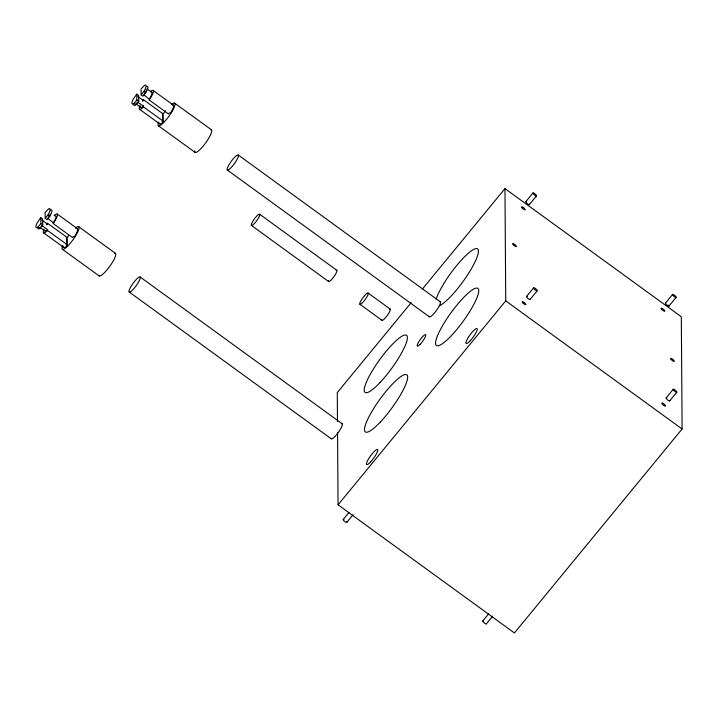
<?xml version="1.0" encoding="UTF-8"?>
<svg xmlns="http://www.w3.org/2000/svg" width="718" height="718" viewBox="0 0 718 718"><rect width="100%" height="100%" fill="white"/><g stroke="black" fill="none" stroke-linecap="round" stroke-linejoin="round"><path stroke-width="1.08" d="M45.207 218.38L48.25 214.529A11.614 2.513 -54.1 0 0 48.698 208.75L45.072 212.519L45.207 218.38L47.038 219.708L50.08 215.858A11.614 2.513 -54.1 0 0 50.538 210.078M141.168 94.839L144.21 90.989A11.614 2.513 -54.1 0 0 144.668 85.209L141.033 88.978L141.168 94.839L143.008 96.167L146.05 92.317A11.614 2.513 -54.1 0 0 146.499 86.537M47.244 224.411L47.424 223.208L66.711 237.164L66.882 244.479L66.164 245.143L66.828 246.032A11.614 2.513 -54.1 0 1 63.453 246.669M76.252 228.683A11.614 2.513 -54.1 0 1 74.448 236.769L73.272 236.5L72.563 237.568L53.276 223.612L53.464 222.4A9.289 2.01 -54.1 0 0 54.909 215.93M143.205 100.87L143.394 99.658L162.681 113.615L162.851 120.938L162.133 121.593L162.798 122.491A11.614 2.513 -54.1 0 1 159.414 123.128M172.221 105.142A11.614 2.513 -54.1 0 1 170.408 113.229L169.242 112.95L168.533 114.018L149.245 100.062L149.425 98.86A9.289 2.01 -54.1 0 0 151.265 92.263M66.675 239.282L66.927 238.897L67.088 245.807M162.636 115.742L162.887 115.347L163.049 122.257M47.424 223.208L47.244 223.469A11.614 2.513 -54.1 0 0 46.473 224.662M53.276 223.612L53.464 223.343A11.614 2.513 -54.1 0 0 57.449 215.032A11.614 2.513 -54.1 0 0 54.083 215.4M143.394 99.658L143.205 99.928A11.614 2.513 -54.1 0 0 142.433 101.121M149.245 100.062L149.425 99.802A11.614 2.513 -54.1 0 0 150.771 91.276M136.77 94.166L133.171 99.192A11.614 2.513 -54.1 0 0 133.853 103.58L136.905 100.026L136.77 94.166L138.61 95.494L138.745 101.355L135.693 104.918A11.614 2.513 -54.1 0 1 133.701 104.523M40.809 217.707L37.201 222.733A11.614 2.513 -54.1 0 0 37.892 227.13L40.944 223.567L40.809 217.707L42.64 219.035L42.775 224.896L39.723 228.459A11.614 2.513 -54.1 0 1 37.74 228.064M411.172 302.691L337.281 392.575L337.478 421.475M422.543 288.869L504.96 188.61L681.319 316.746L682.1 428.996L514.42 632.962L338.061 504.826L337.559 432.586M525.89 201.587L532.998 192.945M529.39 204.612L536.49 195.969A2.325 0.619 39.4 0 0 534.354 193.402A2.325 0.619 39.4 0 0 533.384 193.995A2.325 0.619 39.4 0 0 536.49 195.969M338.061 504.826L505.741 300.869L504.96 188.61M343.24 519.419L348.921 512.508M526.554 296.444L533.662 287.801M346.74 522.453L353.13 514.671M530.055 299.478L537.154 290.835A2.325 0.619 39.4 0 0 535.018 288.268A2.325 0.619 39.4 0 0 534.048 288.86A2.325 0.619 39.4 0 0 537.154 290.835M665.505 303.023L672.613 294.38M669.005 306.048L676.105 297.405A2.325 0.619 39.4 0 0 673.969 294.847A2.325 0.619 39.4 0 0 672.999 295.43A2.325 0.619 39.4 0 0 676.105 297.405M482.855 620.864L488.536 613.944M666.169 397.889L673.269 389.246M486.346 623.888L492.745 616.107M669.661 400.913L676.769 392.27A2.325 0.619 39.4 0 0 674.633 389.703A2.325 0.619 39.4 0 0 673.663 390.296A2.325 0.619 39.4 0 0 676.769 392.27M136.249 103.347A9.289 2.01 -54.1 0 0 137.82 102.279L143.537 106.084L143.376 107.162A11.614 2.513 -54.1 0 1 140.046 105.51M42.066 225.64L47.576 229.625L47.415 230.702A11.614 2.513 -54.1 0 1 44.085 229.051M143.537 106.084L143.331 106.273A9.289 2.01 -54.1 0 1 140.629 106.776M47.576 229.625L47.37 229.814A9.289 2.01 -54.1 0 1 44.669 230.316M174.6 103.141L211.334 129.716M153.176 90.495L173.379 105.115M147.082 88.951L151.803 92.371M143.941 91.464L145.772 92.802M149.227 99.174L143.914 94.875A9.289 2.01 -54.1 0 0 145 93.026M137.901 96.571L143.412 100.556M136.905 100.026L138.745 101.355M143.555 106.982L162.851 120.938M136.106 103.939L140.827 107.359M134.131 103.392L135.971 104.72M139.463 109.226L159.665 123.846M158.445 125.829L195.188 152.413M78.63 226.682L115.374 253.266M57.216 214.045L77.418 228.665M47.971 215.014L49.811 216.342M53.258 222.715L47.953 218.416A9.289 2.01 -54.1 0 0 49.488 215.705M41.94 220.112L47.451 224.097M40.944 223.567L42.775 224.896M47.594 230.523L66.882 244.479M40.145 227.48L44.866 230.9M38.171 226.942L40.011 228.27M43.493 232.776L63.705 247.396M62.484 249.37L99.228 275.954M505.741 300.869L682.1 428.996M238.268 155.016A9.289 1.948 -54 0 1 231.331 167.357A9.289 1.948 -54 0 1 228.746 165.167A9.289 1.948 -54 0 1 238.268 155.016L440.34 301.838M227.301 170.013L429.373 316.826M259.701 214.269A6.965 1.463 -54 0 1 254.235 223.693A6.965 1.463 -54 0 1 252.664 221.539A6.965 1.463 -54 0 1 259.701 214.269L336.85 270.327M368.19 293.097L390.233 309.108M251.363 225.398L328.521 281.456M359.853 304.226L381.904 320.246M140.136 276.986A9.289 1.948 -54 0 1 133.198 289.327A9.289 1.948 -54 0 1 130.613 287.137A9.289 1.948 -54 0 1 140.136 276.986L342.208 423.799M129.168 291.975L331.24 438.797M436.158 299.101A35.299 7.413 -54 0 1 467.319 254.118A35.299 7.413 -54 0 1 473.063 265.75A35.299 7.413 -54 0 1 439.434 305.742M341.633 423.728A9.289 1.948 -54 0 1 338.214 432.568A9.289 1.948 -54 0 1 331.043 438.213M439.766 301.766A9.289 1.948 -54 0 1 436.347 310.598A9.289 1.948 -54 0 1 429.176 316.243M50.152 214.17A9.289 2.01 -54.1 0 1 49.856 214.906M41.859 225.829A9.289 2.01 -54.1 0 1 41.276 226.296M114.629 253.23A13.938 3.016 -54.1 0 1 110.033 265.965A13.938 3.016 -54.1 0 1 98.833 275.425M75.48 228.046A13.938 3.016 -54.1 0 1 77.849 231.779A13.938 3.016 -54.1 0 1 66.657 247.136A13.938 3.016 -54.1 0 1 62.726 245.547M66.989 237.864A13.938 3.016 -54.1 0 1 68.677 235.486M146.328 89.974A9.289 2.01 -54.1 0 1 146.122 90.63M145.826 91.357A9.289 2.01 -54.1 0 1 145.449 92.164M210.589 129.689A13.938 3.016 -54.1 0 1 205.142 143.6A13.938 3.016 -54.1 0 1 194.775 150.879M171.449 104.505A13.938 3.016 -54.1 0 1 173.81 108.23A13.938 3.016 -54.1 0 1 162.618 123.586A13.938 3.016 -54.1 0 1 158.687 122.006M162.959 114.315A13.938 3.016 -54.1 0 1 165.526 110.796M336.123 270.3A6.965 1.463 -54 0 1 333.592 277.13A6.965 1.463 -54 0 1 328.512 280.469M389.506 309.09A6.965 1.463 -54 0 1 386.526 316.494L385.638 317.58A6.965 1.463 -54 0 1 381.805 319.86M346.471 521.555A2.325 0.619 39.4 0 1 346.076 522.363A2.325 0.619 39.4 0 1 343.509 520.326A2.325 0.619 39.4 0 1 343.904 519.509M486.436 623.709A2.325 0.619 39.4 0 1 483.77 622.47A2.325 0.619 39.4 0 1 483.519 620.953M668.736 305.15A2.325 0.619 39.4 0 1 668.485 306.021A2.325 0.619 39.4 0 1 666.026 304.235A2.325 0.619 39.4 0 1 665.765 302.996M529.381 204.127A2.325 0.619 39.4 0 1 528.394 204.361A2.325 0.619 39.4 0 1 526.052 202.341A2.325 0.619 39.4 0 1 526.554 201.677M669.661 400.429A2.325 0.619 39.4 0 1 668.664 400.662A2.325 0.619 39.4 0 1 666.331 398.643A2.325 0.619 39.4 0 1 666.834 397.978M530.046 298.984A2.325 0.619 39.4 0 1 529.058 299.226A2.325 0.619 39.4 0 1 526.716 297.198A2.325 0.619 39.4 0 1 527.218 296.534M364.448 295.762L363.559 296.839A6.965 1.463 -54 0 0 359.763 303.849A6.965 1.463 -54 0 0 363.595 301.56L364.484 300.474A6.965 1.463 -54 0 0 368.289 293.474A6.965 1.463 -54 0 0 364.448 295.762M380.073 382.488A35.299 7.413 -54 0 0 406.702 335.414A35.299 7.413 -54 0 0 370.632 373.647A35.299 7.413 -54 0 0 380.073 382.488M380.352 422.013A35.299 7.413 -54 0 0 406.98 374.94A35.299 7.413 -54 0 0 370.91 413.173A35.299 7.413 -54 0 0 380.352 422.013M451.407 335.584A35.299 7.413 -54 0 0 478.035 288.51A35.299 7.413 -54 0 0 441.956 326.744A35.299 7.413 -54 0 0 451.407 335.584M420.147 344.317A7.081 1.49 -54 0 0 425.702 334.741A7.081 1.49 -54 0 0 418.558 342.136A7.081 1.49 -54 0 0 420.147 344.317M470.146 340.87A9.289 1.948 -54 0 0 477.084 328.53A9.289 1.948 -54 0 0 467.562 338.681A9.289 1.948 -54 0 0 470.146 340.87M370.676 461.862A9.289 1.948 -54 0 0 377.605 449.522A9.289 1.948 -54 0 0 368.092 459.673A9.289 1.948 -54 0 0 370.676 461.862M513.199 244.703A2.325 0.619 39.4 0 0 516.269 246.588A2.325 0.619 39.4 0 0 514.016 243.976A2.325 0.619 39.4 0 0 513.199 244.703M671.186 359.494A2.325 0.619 39.4 0 0 674.256 361.369A2.325 0.619 39.4 0 0 671.994 358.767A2.325 0.619 39.4 0 0 671.186 359.494M522.085 207.897A2.325 0.619 39.4 0 0 525.154 209.782A2.325 0.619 39.4 0 0 522.892 207.179A2.325 0.619 39.4 0 0 522.085 207.897M661.691 309.341A2.325 0.619 39.4 0 0 664.769 311.217A2.325 0.619 39.4 0 0 662.508 308.614A2.325 0.619 39.4 0 0 661.691 309.341M522.74 302.763A2.325 0.619 39.4 0 0 525.818 304.638A2.325 0.619 39.4 0 0 523.557 302.036A2.325 0.619 39.4 0 0 522.74 302.763M662.355 404.198A2.325 0.619 39.4 0 0 665.424 406.083A2.325 0.619 39.4 0 0 663.172 403.471A2.325 0.619 39.4 0 0 662.355 404.198"/></g></svg>
